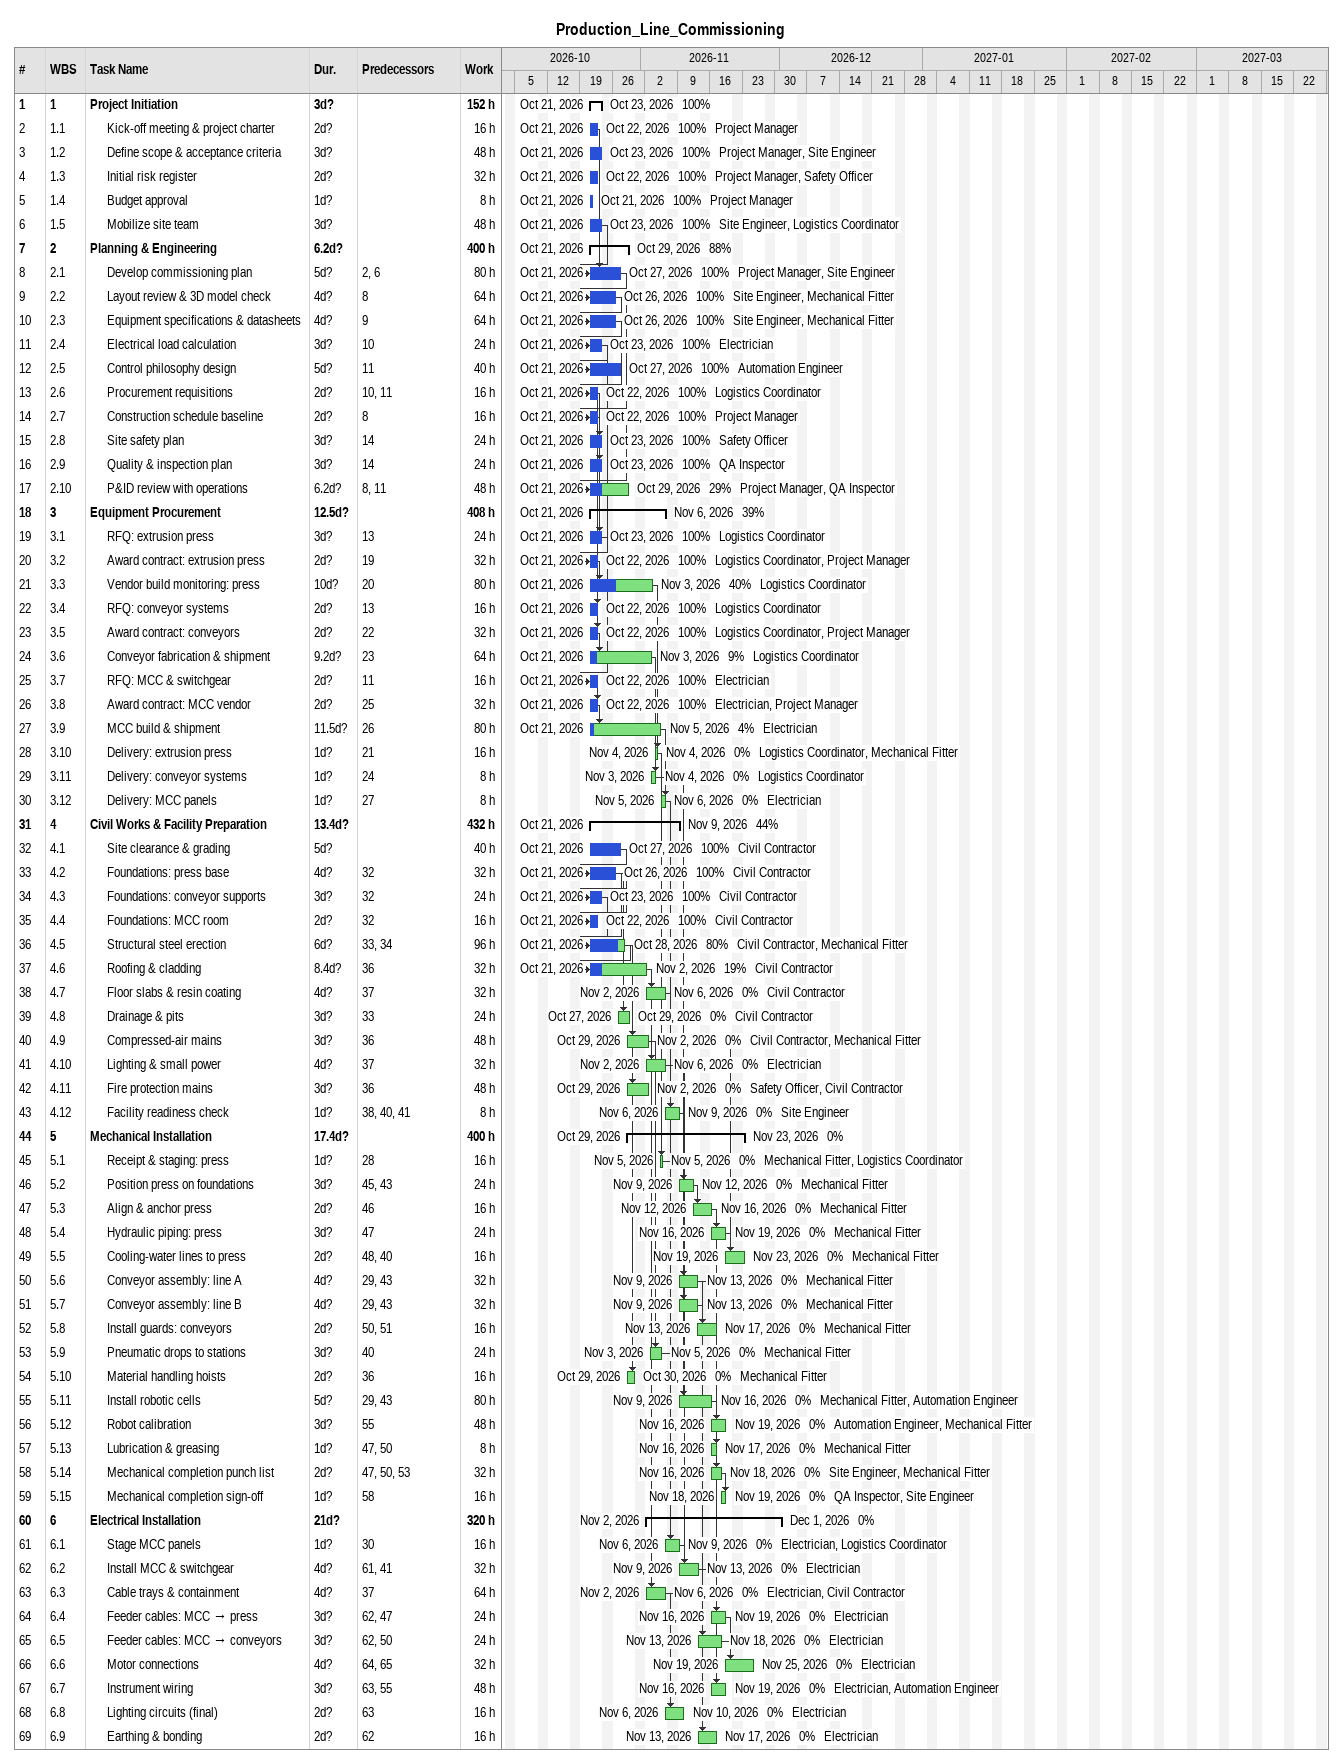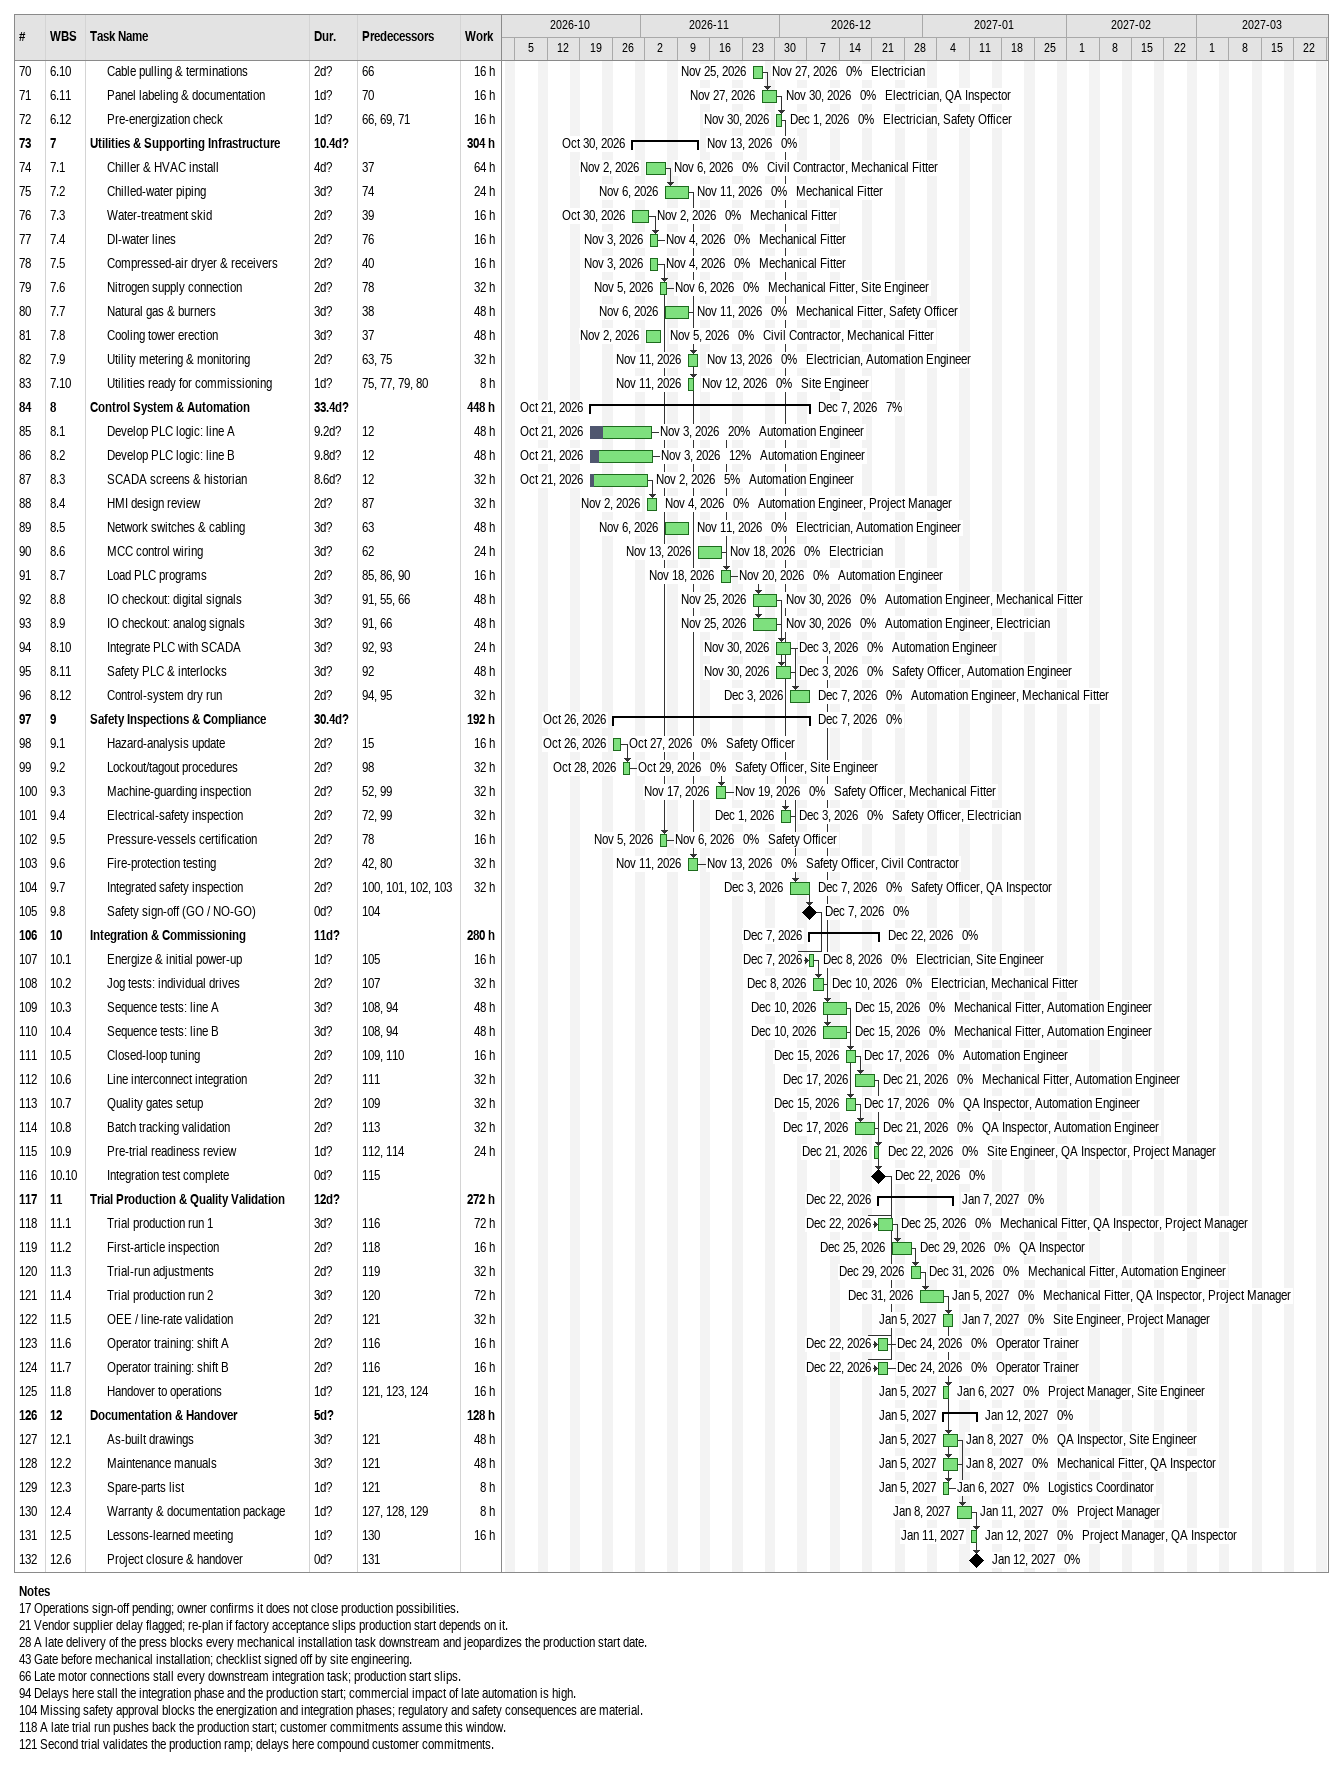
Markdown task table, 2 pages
Production_Line_Commissioning

| ID | WBS | Task | Duration | Start | Finish | Predecessors | Resources | % complete | Work (h) |
|---|---|---|---|---|---|---|---|---|---|
| 1 | 1 | **Project Initiation** | 3d? | 2026-10-21 | 2026-10-23 |  |  | 100 | 152 |
| 2 | 1.1 | Kick-off meeting & project charter | 2d? | 2026-10-21 | 2026-10-22 |  | Project Manager | 100 | 16 |
| 3 | 1.2 | Define scope & acceptance criteria | 3d? | 2026-10-21 | 2026-10-23 |  | Project Manager, Site Engineer | 100 | 48 |
| 4 | 1.3 | Initial risk register | 2d? | 2026-10-21 | 2026-10-22 |  | Project Manager, Safety Officer | 100 | 32 |
| 5 | 1.4 | Budget approval | 1d? | 2026-10-21 | 2026-10-21 |  | Project Manager | 100 | 8 |
| 6 | 1.5 | Mobilize site team | 3d? | 2026-10-21 | 2026-10-23 |  | Site Engineer, Logistics Coordinator | 100 | 48 |
| 7 | 2 | **Planning & Engineering** | 6.2d? | 2026-10-21 | 2026-10-29 |  |  | 88 | 400 |
| 8 | 2.1 | Develop commissioning plan | 5d? | 2026-10-21 | 2026-10-27 | 2, 6 | Project Manager, Site Engineer | 100 | 80 |
| 9 | 2.2 | Layout review & 3D model check | 4d? | 2026-10-21 | 2026-10-26 | 8 | Site Engineer, Mechanical Fitter | 100 | 64 |
| 10 | 2.3 | Equipment specifications & datasheets | 4d? | 2026-10-21 | 2026-10-26 | 9 | Site Engineer, Mechanical Fitter | 100 | 64 |
| 11 | 2.4 | Electrical load calculation | 3d? | 2026-10-21 | 2026-10-23 | 10 | Electrician | 100 | 24 |
| 12 | 2.5 | Control philosophy design | 5d? | 2026-10-21 | 2026-10-27 | 11 | Automation Engineer | 100 | 40 |
| 13 | 2.6 | Procurement requisitions | 2d? | 2026-10-21 | 2026-10-22 | 10, 11 | Logistics Coordinator | 100 | 16 |
| 14 | 2.7 | Construction schedule baseline | 2d? | 2026-10-21 | 2026-10-22 | 8 | Project Manager | 100 | 16 |
| 15 | 2.8 | Site safety plan | 3d? | 2026-10-21 | 2026-10-23 | 14 | Safety Officer | 100 | 24 |
| 16 | 2.9 | Quality & inspection plan | 3d? | 2026-10-21 | 2026-10-23 | 14 | QA Inspector | 100 | 24 |
| 17 | 2.10 | P&ID review with operations | 6.2d? | 2026-10-21 | 2026-10-29 | 8, 11 | Project Manager, QA Inspector | 29 | 48 |
| 18 | 3 | **Equipment Procurement** | 12.5d? | 2026-10-21 | 2026-11-06 |  |  | 39 | 408 |
| 19 | 3.1 | RFQ: extrusion press | 3d? | 2026-10-21 | 2026-10-23 | 13 | Logistics Coordinator | 100 | 24 |
| 20 | 3.2 | Award contract: extrusion press | 2d? | 2026-10-21 | 2026-10-22 | 19 | Logistics Coordinator, Project Manager | 100 | 32 |
| 21 | 3.3 | Vendor build monitoring: press | 10d? | 2026-10-21 | 2026-11-03 | 20 | Logistics Coordinator | 40 | 80 |
| 22 | 3.4 | RFQ: conveyor systems | 2d? | 2026-10-21 | 2026-10-22 | 13 | Logistics Coordinator | 100 | 16 |
| 23 | 3.5 | Award contract: conveyors | 2d? | 2026-10-21 | 2026-10-22 | 22 | Logistics Coordinator, Project Manager | 100 | 32 |
| 24 | 3.6 | Conveyor fabrication & shipment | 9.2d? | 2026-10-21 | 2026-11-03 | 23 | Logistics Coordinator | 9 | 64 |
| 25 | 3.7 | RFQ: MCC & switchgear | 2d? | 2026-10-21 | 2026-10-22 | 11 | Electrician | 100 | 16 |
| 26 | 3.8 | Award contract: MCC vendor | 2d? | 2026-10-21 | 2026-10-22 | 25 | Electrician, Project Manager | 100 | 32 |
| 27 | 3.9 | MCC build & shipment | 11.5d? | 2026-10-21 | 2026-11-05 | 26 | Electrician | 4 | 80 |
| 28 | 3.10 | Delivery: extrusion press | 1d? | 2026-11-04 | 2026-11-04 | 21 | Logistics Coordinator, Mechanical Fitter | 0 | 16 |
| 29 | 3.11 | Delivery: conveyor systems | 1d? | 2026-11-03 | 2026-11-04 | 24 | Logistics Coordinator | 0 | 8 |
| 30 | 3.12 | Delivery: MCC panels | 1d? | 2026-11-05 | 2026-11-06 | 27 | Electrician | 0 | 8 |
| 31 | 4 | **Civil Works & Facility Preparation** | 13.4d? | 2026-10-21 | 2026-11-09 |  |  | 44 | 432 |
| 32 | 4.1 | Site clearance & grading | 5d? | 2026-10-21 | 2026-10-27 |  | Civil Contractor | 100 | 40 |
| 33 | 4.2 | Foundations: press base | 4d? | 2026-10-21 | 2026-10-26 | 32 | Civil Contractor | 100 | 32 |
| 34 | 4.3 | Foundations: conveyor supports | 3d? | 2026-10-21 | 2026-10-23 | 32 | Civil Contractor | 100 | 24 |
| 35 | 4.4 | Foundations: MCC room | 2d? | 2026-10-21 | 2026-10-22 | 32 | Civil Contractor | 100 | 16 |
| 36 | 4.5 | Structural steel erection | 6d? | 2026-10-21 | 2026-10-28 | 33, 34 | Civil Contractor, Mechanical Fitter | 80 | 96 |
| 37 | 4.6 | Roofing & cladding | 8.4d? | 2026-10-21 | 2026-11-02 | 36 | Civil Contractor | 19 | 32 |
| 38 | 4.7 | Floor slabs & resin coating | 4d? | 2026-11-02 | 2026-11-06 | 37 | Civil Contractor | 0 | 32 |
| 39 | 4.8 | Drainage & pits | 3d? | 2026-10-27 | 2026-10-29 | 33 | Civil Contractor | 0 | 24 |
| 40 | 4.9 | Compressed-air mains | 3d? | 2026-10-29 | 2026-11-02 | 36 | Civil Contractor, Mechanical Fitter | 0 | 48 |
| 41 | 4.10 | Lighting & small power | 4d? | 2026-11-02 | 2026-11-06 | 37 | Electrician | 0 | 32 |
| 42 | 4.11 | Fire protection mains | 3d? | 2026-10-29 | 2026-11-02 | 36 | Safety Officer, Civil Contractor | 0 | 48 |
| 43 | 4.12 | Facility readiness check | 1d? | 2026-11-06 | 2026-11-09 | 38, 40, 41 | Site Engineer | 0 | 8 |
| 44 | 5 | **Mechanical Installation** | 17.4d? | 2026-10-29 | 2026-11-23 |  |  | 0 | 400 |
| 45 | 5.1 | Receipt & staging: press | 1d? | 2026-11-05 | 2026-11-05 | 28 | Mechanical Fitter, Logistics Coordinator | 0 | 16 |
| 46 | 5.2 | Position press on foundations | 3d? | 2026-11-09 | 2026-11-12 | 45, 43 | Mechanical Fitter | 0 | 24 |
| 47 | 5.3 | Align & anchor press | 2d? | 2026-11-12 | 2026-11-16 | 46 | Mechanical Fitter | 0 | 16 |
| 48 | 5.4 | Hydraulic piping: press | 3d? | 2026-11-16 | 2026-11-19 | 47 | Mechanical Fitter | 0 | 24 |
| 49 | 5.5 | Cooling-water lines to press | 2d? | 2026-11-19 | 2026-11-23 | 48, 40 | Mechanical Fitter | 0 | 16 |
| 50 | 5.6 | Conveyor assembly: line A | 4d? | 2026-11-09 | 2026-11-13 | 29, 43 | Mechanical Fitter | 0 | 32 |
| 51 | 5.7 | Conveyor assembly: line B | 4d? | 2026-11-09 | 2026-11-13 | 29, 43 | Mechanical Fitter | 0 | 32 |
| 52 | 5.8 | Install guards: conveyors | 2d? | 2026-11-13 | 2026-11-17 | 50, 51 | Mechanical Fitter | 0 | 16 |
| 53 | 5.9 | Pneumatic drops to stations | 3d? | 2026-11-03 | 2026-11-05 | 40 | Mechanical Fitter | 0 | 24 |
| 54 | 5.10 | Material handling hoists | 2d? | 2026-10-29 | 2026-10-30 | 36 | Mechanical Fitter | 0 | 16 |
| 55 | 5.11 | Install robotic cells | 5d? | 2026-11-09 | 2026-11-16 | 29, 43 | Mechanical Fitter, Automation Engineer | 0 | 80 |
| 56 | 5.12 | Robot calibration | 3d? | 2026-11-16 | 2026-11-19 | 55 | Automation Engineer, Mechanical Fitter | 0 | 48 |
| 57 | 5.13 | Lubrication & greasing | 1d? | 2026-11-16 | 2026-11-17 | 47, 50 | Mechanical Fitter | 0 | 8 |
| 58 | 5.14 | Mechanical completion punch list | 2d? | 2026-11-16 | 2026-11-18 | 47, 50, 53 | Site Engineer, Mechanical Fitter | 0 | 32 |
| 59 | 5.15 | Mechanical completion sign-off | 1d? | 2026-11-18 | 2026-11-19 | 58 | QA Inspector, Site Engineer | 0 | 16 |
| 60 | 6 | **Electrical Installation** | 21d? | 2026-11-02 | 2026-12-01 |  |  | 0 | 320 |
| 61 | 6.1 | Stage MCC panels | 1d? | 2026-11-06 | 2026-11-09 | 30 | Electrician, Logistics Coordinator | 0 | 16 |
| 62 | 6.2 | Install MCC & switchgear | 4d? | 2026-11-09 | 2026-11-13 | 61, 41 | Electrician | 0 | 32 |
| 63 | 6.3 | Cable trays & containment | 4d? | 2026-11-02 | 2026-11-06 | 37 | Electrician, Civil Contractor | 0 | 64 |
| 64 | 6.4 | Feeder cables: MCC → press | 3d? | 2026-11-16 | 2026-11-19 | 62, 47 | Electrician | 0 | 24 |
| 65 | 6.5 | Feeder cables: MCC → conveyors | 3d? | 2026-11-13 | 2026-11-18 | 62, 50 | Electrician | 0 | 24 |
| 66 | 6.6 | Motor connections | 4d? | 2026-11-19 | 2026-11-25 | 64, 65 | Electrician | 0 | 32 |
| 67 | 6.7 | Instrument wiring | 3d? | 2026-11-16 | 2026-11-19 | 63, 55 | Electrician, Automation Engineer | 0 | 48 |
| 68 | 6.8 | Lighting circuits (final) | 2d? | 2026-11-06 | 2026-11-10 | 63 | Electrician | 0 | 16 |
| 69 | 6.9 | Earthing & bonding | 2d? | 2026-11-13 | 2026-11-17 | 62 | Electrician | 0 | 16 |
| 70 | 6.10 | Cable pulling & terminations | 2d? | 2026-11-25 | 2026-11-27 | 66 | Electrician | 0 | 16 |
| 71 | 6.11 | Panel labeling & documentation | 1d? | 2026-11-27 | 2026-11-30 | 70 | Electrician, QA Inspector | 0 | 16 |
| 72 | 6.12 | Pre-energization check | 1d? | 2026-11-30 | 2026-12-01 | 66, 69, 71 | Electrician, Safety Officer | 0 | 16 |
| 73 | 7 | **Utilities & Supporting Infrastructure** | 10.4d? | 2026-10-30 | 2026-11-13 |  |  | 0 | 304 |
| 74 | 7.1 | Chiller & HVAC install | 4d? | 2026-11-02 | 2026-11-06 | 37 | Civil Contractor, Mechanical Fitter | 0 | 64 |
| 75 | 7.2 | Chilled-water piping | 3d? | 2026-11-06 | 2026-11-11 | 74 | Mechanical Fitter | 0 | 24 |
| 76 | 7.3 | Water-treatment skid | 2d? | 2026-10-30 | 2026-11-02 | 39 | Mechanical Fitter | 0 | 16 |
| 77 | 7.4 | DI-water lines | 2d? | 2026-11-03 | 2026-11-04 | 76 | Mechanical Fitter | 0 | 16 |
| 78 | 7.5 | Compressed-air dryer & receivers | 2d? | 2026-11-03 | 2026-11-04 | 40 | Mechanical Fitter | 0 | 16 |
| 79 | 7.6 | Nitrogen supply connection | 2d? | 2026-11-05 | 2026-11-06 | 78 | Mechanical Fitter, Site Engineer | 0 | 32 |
| 80 | 7.7 | Natural gas & burners | 3d? | 2026-11-06 | 2026-11-11 | 38 | Mechanical Fitter, Safety Officer | 0 | 48 |
| 81 | 7.8 | Cooling tower erection | 3d? | 2026-11-02 | 2026-11-05 | 37 | Civil Contractor, Mechanical Fitter | 0 | 48 |
| 82 | 7.9 | Utility metering & monitoring | 2d? | 2026-11-11 | 2026-11-13 | 63, 75 | Electrician, Automation Engineer | 0 | 32 |
| 83 | 7.10 | Utilities ready for commissioning | 1d? | 2026-11-11 | 2026-11-12 | 75, 77, 79, 80 | Site Engineer | 0 | 8 |
| 84 | 8 | **Control System & Automation** | 33.4d? | 2026-10-21 | 2026-12-07 |  |  | 7 | 448 |
| 85 | 8.1 | Develop PLC logic: line A | 9.2d? | 2026-10-21 | 2026-11-03 | 12 | Automation Engineer | 20 | 48 |
| 86 | 8.2 | Develop PLC logic: line B | 9.8d? | 2026-10-21 | 2026-11-03 | 12 | Automation Engineer | 12 | 48 |
| 87 | 8.3 | SCADA screens & historian | 8.6d? | 2026-10-21 | 2026-11-02 | 12 | Automation Engineer | 5 | 32 |
| 88 | 8.4 | HMI design review | 2d? | 2026-11-02 | 2026-11-04 | 87 | Automation Engineer, Project Manager | 0 | 32 |
| 89 | 8.5 | Network switches & cabling | 3d? | 2026-11-06 | 2026-11-11 | 63 | Electrician, Automation Engineer | 0 | 48 |
| 90 | 8.6 | MCC control wiring | 3d? | 2026-11-13 | 2026-11-18 | 62 | Electrician | 0 | 24 |
| 91 | 8.7 | Load PLC programs | 2d? | 2026-11-18 | 2026-11-20 | 85, 86, 90 | Automation Engineer | 0 | 16 |
| 92 | 8.8 | IO checkout: digital signals | 3d? | 2026-11-25 | 2026-11-30 | 91, 55, 66 | Automation Engineer, Mechanical Fitter | 0 | 48 |
| 93 | 8.9 | IO checkout: analog signals | 3d? | 2026-11-25 | 2026-11-30 | 91, 66 | Automation Engineer, Electrician | 0 | 48 |
| 94 | 8.10 | Integrate PLC with SCADA | 3d? | 2026-11-30 | 2026-12-03 | 92, 93 | Automation Engineer | 0 | 24 |
| 95 | 8.11 | Safety PLC & interlocks | 3d? | 2026-11-30 | 2026-12-03 | 92 | Safety Officer, Automation Engineer | 0 | 48 |
| 96 | 8.12 | Control-system dry run | 2d? | 2026-12-03 | 2026-12-07 | 94, 95 | Automation Engineer, Mechanical Fitter | 0 | 32 |
| 97 | 9 | **Safety Inspections & Compliance** | 30.4d? | 2026-10-26 | 2026-12-07 |  |  | 0 | 192 |
| 98 | 9.1 | Hazard-analysis update | 2d? | 2026-10-26 | 2026-10-27 | 15 | Safety Officer | 0 | 16 |
| 99 | 9.2 | Lockout/tagout procedures | 2d? | 2026-10-28 | 2026-10-29 | 98 | Safety Officer, Site Engineer | 0 | 32 |
| 100 | 9.3 | Machine-guarding inspection | 2d? | 2026-11-17 | 2026-11-19 | 52, 99 | Safety Officer, Mechanical Fitter | 0 | 32 |
| 101 | 9.4 | Electrical-safety inspection | 2d? | 2026-12-01 | 2026-12-03 | 72, 99 | Safety Officer, Electrician | 0 | 32 |
| 102 | 9.5 | Pressure-vessels certification | 2d? | 2026-11-05 | 2026-11-06 | 78 | Safety Officer | 0 | 16 |
| 103 | 9.6 | Fire-protection testing | 2d? | 2026-11-11 | 2026-11-13 | 42, 80 | Safety Officer, Civil Contractor | 0 | 32 |
| 104 | 9.7 | Integrated safety inspection | 2d? | 2026-12-03 | 2026-12-07 | 100, 101, 102, 103 | Safety Officer, QA Inspector | 0 | 32 |
| 105 | 9.8 | Safety sign-off (GO / NO-GO) | 0d? | 2026-12-07 | 2026-12-07 | 104 |  | 0 |  |
| 106 | 10 | **Integration & Commissioning** | 11d? | 2026-12-07 | 2026-12-22 |  |  | 0 | 280 |
| 107 | 10.1 | Energize & initial power-up | 1d? | 2026-12-07 | 2026-12-08 | 105 | Electrician, Site Engineer | 0 | 16 |
| 108 | 10.2 | Jog tests: individual drives | 2d? | 2026-12-08 | 2026-12-10 | 107 | Electrician, Mechanical Fitter | 0 | 32 |
| 109 | 10.3 | Sequence tests: line A | 3d? | 2026-12-10 | 2026-12-15 | 108, 94 | Mechanical Fitter, Automation Engineer | 0 | 48 |
| 110 | 10.4 | Sequence tests: line B | 3d? | 2026-12-10 | 2026-12-15 | 108, 94 | Mechanical Fitter, Automation Engineer | 0 | 48 |
| 111 | 10.5 | Closed-loop tuning | 2d? | 2026-12-15 | 2026-12-17 | 109, 110 | Automation Engineer | 0 | 16 |
| 112 | 10.6 | Line interconnect integration | 2d? | 2026-12-17 | 2026-12-21 | 111 | Mechanical Fitter, Automation Engineer | 0 | 32 |
| 113 | 10.7 | Quality gates setup | 2d? | 2026-12-15 | 2026-12-17 | 109 | QA Inspector, Automation Engineer | 0 | 32 |
| 114 | 10.8 | Batch tracking validation | 2d? | 2026-12-17 | 2026-12-21 | 113 | QA Inspector, Automation Engineer | 0 | 32 |
| 115 | 10.9 | Pre-trial readiness review | 1d? | 2026-12-21 | 2026-12-22 | 112, 114 | Site Engineer, QA Inspector, Project Manager | 0 | 24 |
| 116 | 10.10 | Integration test complete | 0d? | 2026-12-22 | 2026-12-22 | 115 |  | 0 |  |
| 117 | 11 | **Trial Production & Quality Validation** | 12d? | 2026-12-22 | 2027-01-07 |  |  | 0 | 272 |
| 118 | 11.1 | Trial production run 1 | 3d? | 2026-12-22 | 2026-12-25 | 116 | Mechanical Fitter, QA Inspector, Project Manager | 0 | 72 |
| 119 | 11.2 | First-article inspection | 2d? | 2026-12-25 | 2026-12-29 | 118 | QA Inspector | 0 | 16 |
| 120 | 11.3 | Trial-run adjustments | 2d? | 2026-12-29 | 2026-12-31 | 119 | Mechanical Fitter, Automation Engineer | 0 | 32 |
| 121 | 11.4 | Trial production run 2 | 3d? | 2026-12-31 | 2027-01-05 | 120 | Mechanical Fitter, QA Inspector, Project Manager | 0 | 72 |
| 122 | 11.5 | OEE / line-rate validation | 2d? | 2027-01-05 | 2027-01-07 | 121 | Site Engineer, Project Manager | 0 | 32 |
| 123 | 11.6 | Operator training: shift A | 2d? | 2026-12-22 | 2026-12-24 | 116 | Operator Trainer | 0 | 16 |
| 124 | 11.7 | Operator training: shift B | 2d? | 2026-12-22 | 2026-12-24 | 116 | Operator Trainer | 0 | 16 |
| 125 | 11.8 | Handover to operations | 1d? | 2027-01-05 | 2027-01-06 | 121, 123, 124 | Project Manager, Site Engineer | 0 | 16 |
| 126 | 12 | **Documentation & Handover** | 5d? | 2027-01-05 | 2027-01-12 |  |  | 0 | 128 |
| 127 | 12.1 | As-built drawings | 3d? | 2027-01-05 | 2027-01-08 | 121 | QA Inspector, Site Engineer | 0 | 48 |
| 128 | 12.2 | Maintenance manuals | 3d? | 2027-01-05 | 2027-01-08 | 121 | Mechanical Fitter, QA Inspector | 0 | 48 |
| 129 | 12.3 | Spare-parts list | 1d? | 2027-01-05 | 2027-01-06 | 121 | Logistics Coordinator | 0 | 8 |
| 130 | 12.4 | Warranty & documentation package | 1d? | 2027-01-08 | 2027-01-11 | 127, 128, 129 | Project Manager | 0 | 8 |
| 131 | 12.5 | Lessons-learned meeting | 1d? | 2027-01-11 | 2027-01-12 | 130 | Project Manager, QA Inspector | 0 | 16 |
| 132 | 12.6 | Project closure & handover | 0d? | 2027-01-12 | 2027-01-12 | 131 |  | 0 |  |

Notes
- 17: Operations sign-off pending; owner confirms it does not close production possibilities.
- 21: Vendor supplier delay flagged; re-plan if factory acceptance slips production start depends on it.
- 28: A late delivery of the press blocks every mechanical installation task downstream and jeopardizes the production start date.
- 43: Gate before mechanical installation; checklist signed off by site engineering.
- 66: Late motor connections stall every downstream integration task; production start slips.
- 94: Delays here stall the integration phase and the production start; commercial impact of late automation is high.
- 104: Missing safety approval blocks the energization and integration phases; regulatory and safety consequences are material.
- 118: A late trial run pushes back the production start; customer commitments assume this window.
- 121: Second trial validates the production ramp; delays here compound customer commitments.
